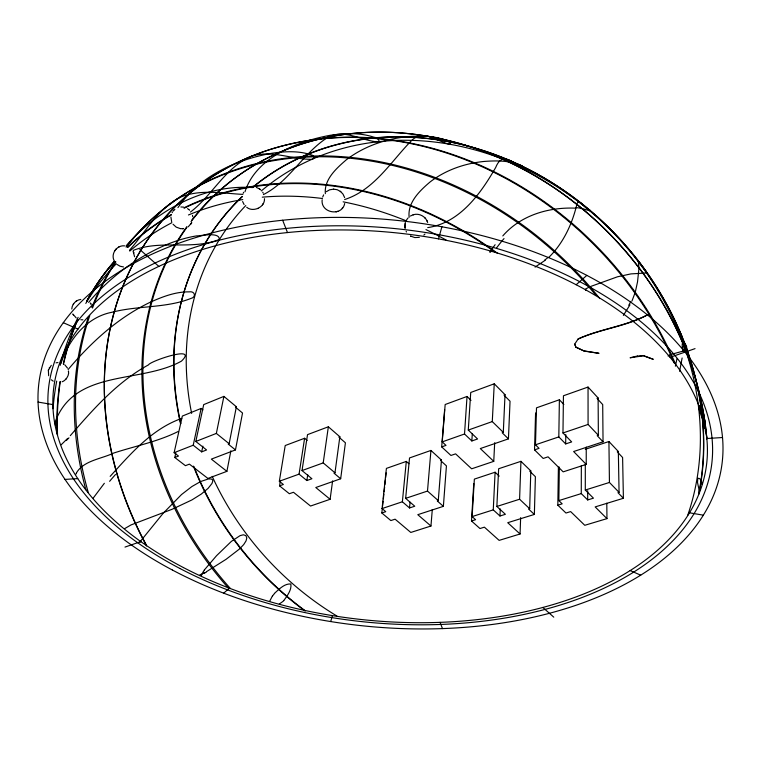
<?xml version="1.0" encoding="UTF-8"?>
<svg xmlns="http://www.w3.org/2000/svg" width="761" height="761" viewBox="0 0 761 761"><rect width="100%" height="100%" fill="white"/><g stroke="black" fill="none" stroke-linecap="round" stroke-linejoin="round"><path stroke-width="1.14" d="M584.362 351.135L575.982 347.187L584.362 351.135L599.031 353.323L584.362 350.907M581.347 465.703L581.271 493.594L587.692 499.948L593.447 498.17L585.295 490.036L585.304 464.429M578.227 338.826L578.227 339.054C600.771 328.704 627.083 326.583 648.695 314.179C626.598 326.184 600.857 328.59 578.227 338.826L574.717 344.124L575.364 345.836M574.717 344.124L575.982 347.425M134.592 256.752L133.061 251.063M535.582 412.957L534.536 449.865L543.211 458.455L548.072 456.838L563.159 471.858L586.236 464.391L573.632 451.53L603.045 441.818L597.204 435.673L598.365 435.292L598.117 397.984L588.044 387.054L563.444 395.768L562.969 432.971L571.673 441.913L565.68 443.91L565.784 434.636M558.403 467.159L557.832 505.18L562.17 503.839L558.85 500.605L559.335 467.073M565.68 443.91L558.821 436.909L559.383 399.763L536.505 407.829L535.478 444.795L539.045 448.343L534.536 449.865M683.074 346.968L682.874 351.392M534.365 514.436L535.392 476.7L529.78 471.259L530.807 470.926L529.675 508.728L528.629 509.052L534.365 514.436L507.73 522.702L520.067 533.994L499.14 540.377L484.386 527.164L479.972 528.543L471.506 520.99L473.761 483.596M520.067 533.994L520.638 517.642M529.675 508.728L519.592 499.235L520.933 461.328L498.645 468.747L496.866 506.455L505.39 514.303L499.967 516.006L493.261 509.87L495.107 472.22L474.36 479.116L472.115 516.576L475.587 519.687L471.506 520.99M170.902 217.056L171.663 221.765M264.505 198.688C264.914 207.753 252.49 212.49 246.697 207.23M444.643 409.608L441.694 446.897L450.931 455.459L455.601 453.86L471.649 468.805L493.756 461.356L480.305 448.562L508.434 438.869L510.041 401.228L504.705 395.853M508.434 438.869L502.193 432.771L503.297 432.372L505.019 394.683L494.25 383.801L470.726 392.476L468.281 430.07L477.575 438.973L471.839 440.961L464.524 433.998L467.035 396.462L445.166 404.51L442.217 441.875L446.003 445.385L441.694 446.897M499.967 516.006L500.281 508.966M493.756 461.356L494.688 442.702M503.297 432.372L492.281 421.584L494.25 383.801M322.16 199.772C320.429 213.204 342.098 216.904 344.704 203.491M471.839 440.961L472.286 433.941M71.791 309.014C71.953 304.172 76.024 299.958 80.799 299.434M382.345 508.262L381.832 512.981L390.85 520.562L395.102 519.183L410.797 532.453L430.954 526.022L417.789 514.683L443.378 506.341L446.431 465.884L441.323 461.204M443.378 506.341L437.271 500.938L438.269 500.605L441.456 460.072L430.935 450.436L409.532 457.941L405.651 498.36L414.755 506.227L409.532 507.948L402.369 501.784L406.307 461.423L386.407 468.395L382.07 508.557L385.751 511.677L381.832 512.981M430.954 526.022L432.296 509.518M438.269 500.605L427.492 491.064L430.935 450.436M244.994 191.762C255.915 157.375 297.665 141.242 330.245 135.287C344.666 133.185 359.858 132.49 373.87 137.189C377.247 137.199 382.355 142.602 376.001 141.755C360.086 139.862 343.896 129.009 327.991 137.265C303.42 152.59 289.751 181.242 263.411 194.588M409.532 507.948L410.074 502.193M382.593 505.903L383.106 501.185M383.363 498.826L383.867 494.108M384.124 491.758L384.628 487.04M384.885 484.681L385.389 479.963M385.646 477.604L386.16 472.885M340.671 478.764L345.418 442.797L338.883 437.128L339.853 436.776L334.973 472.8L333.984 473.142L340.671 478.764L315.786 487.516L330.112 499.283L310.536 506.046L293.47 492.272L289.342 493.727L279.553 485.86L280.305 481.256M330.112 499.283L332.614 480.885M55.363 425.218L55.353 422.422A1.988 0.704 -87.4 0 1 55.439 421.204C75.482 368.695 140.823 383.839 181.47 361.114C198.954 344.343 149.879 361.237 148.528 364.852C117.194 381.917 93.384 409.085 70.307 435.644M334.973 472.8L323.206 462.897L328.352 426.788L307.53 434.636L302.022 470.564L311.915 478.736L306.854 480.543L299.063 474.141L279.335 481.247L285.213 445.537L304.609 438.26L307.149 440.419M306.854 480.543L307.72 474.759M682.132 357.984L679.583 371.33M299.063 474.141L304.609 438.26M226.902 471.344L211.349 459.121L235.463 449.913L242.531 413.023L235.434 407.135L236.376 406.764L223.896 396.386L203.701 404.614L195.815 441.466L206.573 449.96L201.675 451.872L193.218 445.223L174.117 452.69L178.483 456.058L174.783 457.494L185.418 465.675L189.413 464.143L207.924 478.441L226.902 471.344L230.887 450.769M235.463 449.913L228.195 444.072L229.147 443.711L236.376 406.764M195.815 441.466L216.352 433.418L223.896 396.386M51.291 365.318L48.371 370.312L48.647 375.725M201.675 451.872L202.883 446.136M193.218 445.223L201.132 408.429L202.959 409.913M174.117 452.69L182.345 416.067L201.132 408.429M174.783 457.494L175.801 452.919M704.638 428.728C707.226 426.198 700.586 398.317 698.921 407.354C699.483 414.897 706.902 424.99 705.266 431.24M48.371 370.312L48.552 369.656M330.712 621.556L332.386 615.611M438.507 238.878L441.913 226.778M60.947 363.368C68.766 339.815 86.393 317.128 111.962 312.267C137.731 305.484 165.537 308.31 190.545 298.597C196.709 297.199 195.016 290.731 188.985 291.863C175.734 291.71 162.987 296.571 151.049 301.86C118.364 317.28 91.244 342.155 68.119 369.542M322.693 197.032L323.653 194.864M76.509 472.781C83.786 460.462 101.546 458.912 113.589 453.09C135.211 446.022 157.879 441.665 178.35 431.411M269.689 601.228L272.352 596.082M631.982 300.995L635.273 292.224L637.528 281.884L638.964 268.224L638.327 260.909L646.165 271.487L646.45 272.999L630.945 273.893L617.532 276.776L589.937 286.735L585.494 289.037L585.837 290.388M243.178 193.256L243.729 192.248M203.254 571.758L201.323 575.592M172.1 212.728L172.471 212.072M86.944 300.956C94.764 286.754 103.572 272.819 115.406 261.594M124.623 245.87C117.023 244.861 110.602 253.641 114.074 260.547M49.227 368.02L49.57 367.42M263.239 203.52L262.44 204.823M629.965 304.857L623.383 315.406M140.699 541.176L139.853 542.032L163.111 513.342L181.527 494.555L191.896 486.536L200.619 481.542L208.343 478.964L211.197 478.983L212.443 479.687L212.814 480.962L211.977 483.454L208.076 488.372L201.332 494.032L191.886 499.948L172.024 509.309L131.016 524.928L124.928 528.467M191.03 223.943L191.762 222.65L188.262 226.788M177.941 207.629C199.001 176.533 235.977 159.553 272.048 153.227C284.785 151.391 298.236 150.611 310.631 154.692C316.1 155.567 314.283 160.485 309.404 159.296C289.779 158.754 269.946 149.536 250.483 156.652C224.961 168.029 212.176 195.52 190.469 212.053M406.631 219.786L408.058 217.941M73.265 304.267L73.655 303.677M114.692 250.845L115.092 250.236M204.262 570.065L216.543 555.701L231.401 541.366L240.067 535.639L243.358 534.793L245.908 535.62L246.792 538.008L246.06 540.862L243.748 544.524L239.544 548.957L226.017 559.354L206.269 571.815M93.261 498.027L104.352 483.283M62.107 381.784C65.313 380.89 69.679 375.563 68.442 370.968L68.528 371.634M173.108 211.149L173.822 210.312M495.116 244.69L489.799 252.205L491.492 251.368M126.155 245.803C156.947 209.988 204.538 184.21 252.595 187.577M66.083 379.016L66.511 378.493M129.532 250.217C145.617 231.962 157.946 208.514 180.405 197.194C200.276 188.994 222.164 193.294 242.902 194.397M342.174 208.295L342.659 207.705M88.628 302.402C100.357 288.352 114.055 275.958 128.999 265.408M110.174 476.357C130.74 453.708 152.057 428.795 181.774 418.398M283.748 600.581C287.182 595.882 291.796 589.984 290.854 583.991C284.49 583.411 278.945 589.347 274.445 593.39M502.802 235.92C520.6 215.306 548.643 207.059 575.154 208.153C577.285 205.679 598.774 214.897 586.94 208.457C583.811 206.05 577.333 197.08 576.457 206.022C571.739 225.028 562.874 243.672 548.738 257.446M424.971 234.046L423.877 235.063M67.653 438.412L61.194 444.757M116.509 248.628L116.005 249.132M174.079 210.055L174.887 209.332M223.677 593.171L229.375 588.177M576.144 284.738L586.836 275.377M326.364 191.667L329.57 189.841L333.632 189.128M545.285 260.214L535.088 267.092M129.855 264.818C149.955 251.235 172.3 239.953 196.424 235.91C201.075 235.958 219.843 231.591 219.292 239.449C192.324 250.407 160.894 239.572 133.422 250.321M76.1 301.251L76.661 300.88M279.316 603.968L282.502 601.751A19.976 16.352 67.3 0 0 283.767 600.61M668.082 355.986L669.937 354.731L683.349 351.04L686.831 348.586L686.508 346.169L680.401 335.525L679.383 330.892L681.656 335.734L682.94 343.011M410.398 216.029L413.299 214.735M118.469 247.211L119.068 246.897M204.281 572.833L199.867 574.859M257.656 208.609L258.264 208.333M337.38 211.52L337.989 211.292M503.934 395.083L505.019 394.683M302.022 470.564L323.206 462.897M279.553 485.86L283.358 484.491L279.335 481.247M468.281 430.07L492.281 421.584M440.476 460.424L441.456 460.072M442.217 441.875L464.524 433.998M124.994 547.083L140.795 541.585M670.061 357.318L695.04 348.624M596.976 398.374L598.117 397.984M562.969 432.971L588.082 424.448L598.365 435.292M535.478 444.795L558.821 436.909M405.651 498.36L427.492 491.064M382.07 508.557L402.369 501.784M585.314 449.294L608.924 441.523L618.341 451.492L619.064 492.338L617.951 492.671L623.402 498.274L595.159 506.912L606.964 518.631L584.771 525.299L570.645 511.592L565.965 513.028L557.832 505.18M617.257 451.844L618.341 451.492M496.866 506.455L519.592 499.235M472.115 516.576L493.261 509.87M585.295 490.036L609.437 482.464L619.064 492.338M558.85 500.605L581.271 493.594M344.628 199.544C374.26 189.984 390.764 161.76 411.435 140.69C422.498 129.256 436.215 140.652 448.001 143.896C454.127 145.151 447.687 139.976 445.137 139.957C431.639 135.116 416.885 135.544 402.845 137.218C382.526 139.967 362.55 147.339 346.207 159.886C336.419 168.362 323.986 179.434 325.347 193.646M413.508 214.678C419.33 212.947 426.017 216.647 427.663 222.497M413.109 214.792L413.689 214.631M336.039 211.891L336.619 211.748M419.349 237.346L414.812 237.575L410.721 236.148M56.029 362.816L57.96 362.559M637.575 355.948L630.089 357.794L643.34 355.787L653.29 359.316L643.33 355.549L637.585 356.177M180.738 228.681L183.572 228.642M427.711 227.606C459.796 222.916 480.629 193.741 495.696 167.468C501.803 152.314 510.802 161.066 520.191 166.459C524.462 168.771 523.359 165.746 519.811 164.89C508.434 160.409 495.82 160.523 483.815 161.475C464.562 163.463 445.499 170.093 430.089 181.955C419.787 190.688 407.344 202.54 409.152 217.313M182.659 228.738L183.201 228.69M64.999 479.411L77.765 478.602M706.807 438.526L722.512 437.527M180.89 206.973L183.658 207.116M82.863 319.82L80.799 319.725M333.537 189.128L337.218 189.727L340.433 191.439M123.501 266.949L120.086 266.236L117.08 264.476M173.051 224.248L176.21 227.13L180.443 228.642M38.05 402.074L52.861 404.595M689.485 512.809L703.345 515.168M256.343 187.425L259.434 188.871M63.296 322.702L77.964 329.113M630.165 570.56L640.695 575.164M51.301 379.777L53.232 381.175M410.56 236.062L410.902 236.262M187.52 208.59L188.738 209.456M259.596 188.985L260.681 189.831M259.282 188.766L259.767 189.099M72.818 313.979L76.205 317.917M340.567 191.534L343.011 194.122L344.628 197.594M340.253 191.296L340.757 191.686M216.352 433.418L229.147 443.711M64.752 364.738L67.529 368.134M188.861 209.56L189.575 210.207M328.352 426.788L339.853 436.776M139.796 249.494L158.83 266.398M542.831 607.449L553.761 617.152M406.307 461.423L408.933 463.763M495.107 472.22L499.206 476.101M520.933 461.328L530.807 470.926M467.035 396.462L471.011 400.362M559.383 399.763L563.853 404.471M424.695 217.617L425.19 218.131M618.018 452.652L622.603 457.494L623.402 498.274M597.689 399.145L602.702 404.567L603.045 441.818M90.274 303.068L91.206 304.352M90.483 303.316L90.854 303.82M244.081 204.528L242.616 201.551M262.697 192.181L263.258 193.151M73.123 314.559L73.465 315.111M406.488 231.991L406.127 231.315M426.921 220.661L427.254 221.375M133.689 252.262L133.946 252.909M282.654 220.224L287.487 232.571M440.048 622.355L442.493 628.596M192.495 215.334L192.752 216.79M699.502 492.034L697.495 482.369L697.818 478.231L699.492 478.545L701.433 480.486L701.908 484.186M608.924 441.523L609.437 482.464M606.793 503.183L606.964 518.631M588.044 387.054L588.082 424.448M587.682 490.674L587.692 499.948M586.236 447.088L586.236 464.391M53.042 408.705A325.679 263.296 45.6 0 1 56.704 381.099M60.186 365.366A325.679 263.296 45.6 0 1 78.117 317.347M85.793 303.42A325.679 263.296 45.6 0 1 116.328 263.734M129.76 251.101A325.679 263.296 45.6 0 1 171.881 222.707M188.462 214.973A325.679 263.296 45.6 0 1 242.769 199.582M262.279 197.166A325.679 263.296 45.6 0 1 322.474 198.507M343.144 201.836A325.679 263.296 45.6 0 1 406.726 221.042M425.951 229.603A325.679 263.296 45.6 0 1 446.203 240.105M57.037 433.913A329.085 267.815 45.9 0 1 59.938 381.822M63.325 363.796A329.085 267.815 45.9 0 1 77.708 319.572M86.64 301.308A329.085 267.815 45.9 0 1 114.359 261.442M127.734 247.411A329.085 267.815 45.9 0 1 171.472 214.878M184.057 208.238A329.085 267.815 45.9 0 1 495.126 252.224M85.86 489.732A332.5 274.569 46.3 0 1 88.362 317.204M91.872 307.52A332.5 274.569 46.3 0 1 115.339 261.898M126.022 247.03A332.5 274.569 46.3 0 1 595.977 295.373M146.578 545.941A325.099 272.809 46.4 0 1 264.543 151.325A325.099 272.809 46.4 0 1 675.292 363.663M229.013 588.767A305.922 260.31 46.3 0 1 186.873 226.692M191.696 220.252A305.922 260.31 46.3 0 1 496.771 156.595A305.922 260.31 46.3 0 1 706.75 437.765M305.19 611.093A285.308 244.833 46.3 0 1 193.427 466.122M180.519 423.763A285.308 244.833 46.3 0 1 242.455 196.519M253.042 187.177A285.308 244.833 46.3 0 1 564.348 190.811A285.308 244.833 46.3 0 1 698.569 494.27M336.942 616.049A276.624 237.832 46.3 0 1 212.205 476.357M191.639 413.385A276.624 237.832 46.3 0 1 245.774 205.537M261.337 190.897A276.624 237.832 46.3 0 1 577.637 201.17A276.624 237.832 46.3 0 1 687.725 515.302M304.229 609.999A285.603 244.642 46.4 0 1 194.131 466.912M180.804 423.582A285.603 244.642 46.4 0 1 241.96 196.757M252.481 187.406A285.603 244.642 46.4 0 1 563.682 190.336A285.603 244.642 46.4 0 1 698.969 493.841M230.136 588.205A305.865 259.625 46.5 0 1 186.949 227.244M191.03 221.698A305.865 259.625 46.5 0 1 496.191 156.443A305.865 259.625 46.5 0 1 706.836 438.992M146.141 544.6A325.289 272.333 46.5 0 1 264.362 151.41A325.289 272.333 46.5 0 1 674.303 363.149M88.171 492.167A332.462 274.236 46.4 0 1 89.769 315.644M92.5 308.043A332.462 274.236 46.4 0 1 115.872 261.841M126.573 246.783A332.462 274.236 46.4 0 1 599.83 298.597M57.541 435.073A329.237 267.72 46 0 1 60.328 381.442M63.458 364.424A329.237 267.72 46 0 1 77.717 319.839M86.621 301.423A329.237 267.72 46 0 1 114.369 261.213M127.791 247.078A329.237 267.72 46 0 1 171.396 214.488M184.4 207.62A329.237 267.72 46 0 1 497.418 253.223M272.448 596.139A32.438 26.264 9.4 0 1 274.578 593.466M206.022 572.32A45.184 14.878 -46.6 0 1 204.024 573.309M203.349 571.758A28.547 16.105 -22.1 0 1 204.357 570.075M76.557 472.828A22.297 11.872 54.4 0 1 75.872 474.208M109.613 481.313A221.051 57.855 -34.8 0 1 115.491 474.522M68.956 437.841A102.925 9.817 -55.1 0 1 66.388 440.429M548.177 257.342A97.665 41.979 -2.2 0 1 544.676 260.072M496.667 247.791A309.908 169.418 78.4 0 1 504.02 238.593M630.879 301.394A160.324 49.579 -27.7 0 1 628.729 305.275M676.91 358.84A265.17 53.936 -57 0 1 675.368 366.174M682.208 343.763A246.06 61.631 -49.5 0 1 682.208 347.844M404.862 225.513L405.09 228.329L405.328 222.716L404.862 225.513M183.439 567.573A328.666 194.074 6.5 0 0 705.028 473.875A328.666 194.074 6.5 0 0 251.91 237.546A328.666 194.074 6.5 0 0 183.439 567.573M172.452 570.065A343.943 203.377 6.5 0 0 720.144 474.531A343.943 203.377 6.5 0 0 248.866 224.914A343.943 203.377 6.5 0 0 172.452 570.065M179.805 568.429A333.756 197.166 6.5 0 0 710.061 474.093A333.756 197.166 6.5 0 0 250.873 233.361A333.756 197.166 6.5 0 0 179.805 568.429"/></g></svg>
